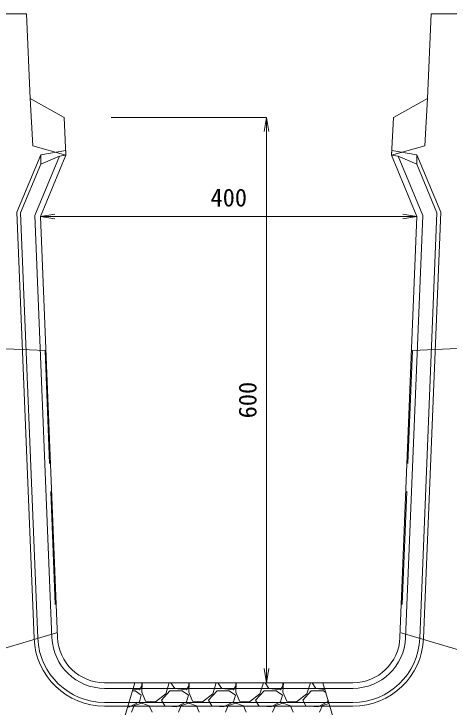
# Model space of a CAD drawing. Units: millimetres at full size, sheet at 1:20. Extents: x 0 to 23340, y -4498 to 8520.
# Drawn here: x 12464 to 12927, y 7055 to 7791 of the extents above; entities that cross this region are included whole.
import ezdxf
from ezdxf.enums import TextEntityAlignment as Align

# ---------------------------------------------------------------- set-up
doc = ezdxf.new("R2010")
doc.units = ezdxf.units.MM
doc.header["$LTSCALE"] = 20
doc.linetypes.add('DASHED', pattern=[7.5, 6, -1.5])
for name, color, linetype, lineweight in [('HOLE', 7, 'DASHED', 13), ('KIJUN', 5, 'Continuous', 5), ('SUNPO', 3, 'Continuous', 13), ('ﾊｯﾁﾝｸﾞ', 7, 'Continuous', 5)]:
    doc.layers.add(name, color=color, linetype=linetype, lineweight=lineweight)
doc.styles.add('ＭＳ ゴシック', font='')
doc.styles.get('ＭＳ ゴシック').set_extended_font_data('MS Gothic')

# ---------------------------------------------------------------- blocks, each defined once
blk = doc.blocks.new('open_arrow')
at = {"color": 0, "linetype": 'Continuous', "lineweight": -2}
blk.add_lwpolyline([(7.5, 1.25), (0, 0), (7.5, -1.25)], dxfattribs=at)

msp = doc.modelspace()

# ---------------------------------------------------------------- linework, layer by layer
at = {"layer": 'HOLE'}
for points in [[(12427.48, 7436.92), (12497.23, 7433.93), (12509.34, 7134.18), (12427.48, 7109.81)], [(12957.48, 7436.92), (12887.74, 7433.93), (12875.63, 7134.18), (12957.48, 7109.81)]]:
    msp.add_lwpolyline(points, dxfattribs=at)
msp.add_lwpolyline([(12592.48, 7081.2), (12792.48, 7081.2), (12817.48, 6996.2), (12567.48, 6996.2)], close=True, dxfattribs=at)
at = {"layer": 'KIJUN'}
for p, q in [((12512.49, 7640), (12519.48, 7641.2)), ((12872.48, 7640), (12865.48, 7641.2)), ((12471.32, 7579.98), (12489.56, 7128.33)), ((12824.46, 7081.2), (12560.51, 7081.2)), ((12824.46, 7075.2), (12560.51, 7075.2)), ((12560.51, 7060.2), (12824.46, 7060.2)), ((12560.51, 7056.2), (12824.46, 7056.2))]:
    msp.add_line(p, q, dxfattribs=at)
at = {"layer": 'KIJUN', "color": 7, "lineweight": 13}
msp.add_line((12824.46, 7081.2), (12560.51, 7081.2), dxfattribs=at)
for points in [[(12481.48, 7701.2), (12477.48, 7791.2), (12430.48, 7791.2), (12427.48, 7788.2), (12427.48, 7016.2), (12447.48, 6996.2), (12937.48, 6996.2), (12957.48, 7016.2), (12957.48, 7788.2), (12954.48, 7791.2), (12907.48, 7791.2), (12903.48, 7701.2), (12867.48, 7681.2), (12865.48, 7641.2), (12892.48, 7576.2), (12874.42, 7129.18)], [(12510.55, 7129.18), (12492.48, 7576.2), (12519.48, 7641.2), (12517.48, 7681.2), (12481.48, 7701.2)]]:
    msp.add_lwpolyline(points, dxfattribs=at)
at = {"layer": 'KIJUN', "color": 7, "linetype": 'DASHED', "lineweight": 13}
for points in [[(12519.48, 7641.2), (12484.15, 7651.2), (12481.48, 7701.2)], [(12865.48, 7641.2), (12900.82, 7651.2), (12903.48, 7701.2)]]:
    msp.add_lwpolyline(points, dxfattribs=at)
at = {"layer": 'KIJUN'}
for points in [[(12492.61, 7641.66), (12467.28, 7580.7), (12485.57, 7128.17)], [(12504.55, 7128.94), (12486.44, 7577.28), (12512.49, 7640), (12492.73, 7631.53), (12471.32, 7579.98)], [(12510.55, 7129.18), (12492.48, 7576.2), (12519.48, 7641.2), (12519.23, 7646.23), (12492.61, 7641.66), (12492.73, 7631.53)], [(12892.24, 7631.53), (12892.36, 7641.66), (12865.74, 7646.23), (12865.48, 7641.2), (12892.48, 7576.2), (12874.42, 7129.18)], [(12895.41, 7128.33), (12913.65, 7579.98), (12892.24, 7631.53), (12872.48, 7640), (12898.53, 7577.28), (12880.42, 7128.94)], [(12899.4, 7128.17), (12917.69, 7580.7), (12892.36, 7641.66)]]:
    msp.add_lwpolyline(points, dxfattribs=at)
for centre, radius, start, end in [((12560.51, 7131.2), 75, 182.31372, 270), ((12560.51, 7131.2), 71, 182.31372, 270), ((12560.51, 7131.2), 56, 182.31372, 270), ((12560.51, 7131.2), 50, 182.31372, 270), ((12824.46, 7131.2), 50, 270, 357.68628), ((12824.46, 7131.2), 56, 270, 357.68628), ((12824.46, 7131.2), 71, 270, 357.68628), ((12824.46, 7131.2), 75, 270, 357.68628)]:
    msp.add_arc(centre, radius, start, end, dxfattribs=at)
at = {"layer": 'KIJUN', "color": 7, "lineweight": 13}
for centre, start, end in [((12560.51, 7131.2), 182.31372, 270), ((12824.46, 7131.2), 270, 357.68628)]:
    msp.add_arc(centre, 50, start, end, dxfattribs=at)
at = {"layer": 'SUNPO'}
for p, q in [((12567.48, 7681.2), (12732.42, 7681.2)), ((12732.42, 7681.2), (12732.42, 7081.2)), ((12492.48, 7576.2), (12892.48, 7576.2)), ((12732.42, 7081.2), (12742.48, 7081.2))]:
    msp.add_line(p, q, dxfattribs=at)
at = {"layer": 'ﾊｯﾁﾝｸﾞ'}
for p, q in [((12600, 7081), (12599.78, 7081.2)), ((12600.49, 7081.2), (12600, 7071)), ((12600, 7078), (12600, 7081)), ((12625.5, 7069.5), (12629.24, 7081.2)), ((12631.2, 7081.2), (12631, 7081)), ((12631, 7081), (12635, 7075)), ((12650, 7081), (12649.78, 7081.2)), ((12650.49, 7081.2), (12650, 7071)), ((12650, 7078), (12650, 7081)), ((12675.5, 7069.5), (12679.24, 7081.2)), ((12681.2, 7081.2), (12681, 7081)), ((12681, 7081), (12685, 7075)), ((12700, 7081), (12699.78, 7081.2)), ((12700.49, 7081.2), (12700, 7071)), ((12700, 7078), (12700, 7081)), ((12725.5, 7069.5), (12729.24, 7081.2)), ((12731.2, 7081.2), (12731, 7081)), ((12731, 7081), (12735, 7075)), ((12750, 7081), (12749.78, 7081.2)), ((12750.49, 7081.2), (12750, 7071)), ((12750, 7078), (12750, 7081)), ((12775.5, 7069.5), (12779.24, 7081.2)), ((12781.2, 7081.2), (12781, 7081)), ((12781, 7081), (12785, 7075)), ((12589.93, 7072.5), (12593, 7072.5)), ((12590.47, 7074.34), (12597.5, 7073.5)), ((12593, 7072.5), (12599.5, 7068)), ((12597.5, 7073.5), (12600, 7078)), ((12621, 7062.5), (12630, 7072.5)), ((12630, 7072.5), (12643, 7072.5)), ((12635, 7075), (12647.5, 7073.5)), ((12643, 7072.5), (12649.5, 7068)), ((12647.5, 7073.5), (12650, 7078)), ((12671, 7062.5), (12680, 7072.5)), ((12680, 7072.5), (12693, 7072.5)), ((12685, 7075), (12697.5, 7073.5)), ((12693, 7072.5), (12699.5, 7068)), ((12697.5, 7073.5), (12700, 7078)), ((12721, 7062.5), (12730, 7072.5)), ((12730, 7072.5), (12743, 7072.5)), ((12735, 7075), (12747.5, 7073.5)), ((12743, 7072.5), (12749.5, 7068)), ((12747.5, 7073.5), (12750, 7078)), ((12771, 7062.5), (12780, 7072.5)), ((12780, 7072.5), (12793, 7072.5)), ((12785, 7075), (12794.65, 7073.84)), ((12793, 7072.5), (12795.56, 7070.72)), ((12599.5, 7068), (12597.5, 7061)), ((12600, 7071), (12604, 7061.5)), ((12614.5, 7061), (12625.5, 7069.5)), ((12649.5, 7068), (12647.5, 7061)), ((12650, 7071), (12654, 7061.5)), ((12664.5, 7061), (12675.5, 7069.5)), ((12699.5, 7068), (12697.5, 7061)), ((12700, 7071), (12704, 7061.5)), ((12714.5, 7061), (12725.5, 7069.5)), ((12749.5, 7068), (12747.5, 7061)), ((12750, 7071), (12754, 7061.5)), ((12764.5, 7061), (12775.5, 7069.5)), ((12597.5, 7061), (12587, 7055.5)), ((12592, 7057), (12600, 7059.5)), ((12600, 7059.5), (12608, 7056.5)), ((12604, 7061.5), (12614.5, 7061)), ((12624.5, 7056.5), (12621, 7062.5)), ((12647.5, 7061), (12637, 7055.5)), ((12642, 7057), (12650, 7059.5)), ((12650, 7059.5), (12658, 7056.5)), ((12654, 7061.5), (12664.5, 7061)), ((12674.5, 7056.5), (12671, 7062.5)), ((12697.5, 7061), (12687, 7055.5)), ((12692, 7057), (12700, 7059.5)), ((12700, 7059.5), (12708, 7056.5)), ((12704, 7061.5), (12714.5, 7061)), ((12724.5, 7056.5), (12721, 7062.5)), ((12747.5, 7061), (12737, 7055.5)), ((12742, 7057), (12750, 7059.5)), ((12750, 7059.5), (12758, 7056.5)), ((12754, 7061.5), (12764.5, 7061)), ((12774.5, 7056.5), (12771, 7062.5)), ((12797.5, 7061), (12787, 7055.5)), ((12792, 7057), (12798.96, 7059.18)), ((12797.96, 7062.6), (12797.5, 7061)), ((12587, 7055.5), (12584.97, 7055.66)), ((12589, 7050), (12592, 7057)), ((12608, 7056.5), (12611, 7050)), ((12637, 7055.5), (12624.5, 7056.5)), ((12639, 7050), (12642, 7057)), ((12658, 7056.5), (12661, 7050)), ((12687, 7055.5), (12674.5, 7056.5)), ((12689, 7050), (12692, 7057)), ((12708, 7056.5), (12711, 7050)), ((12737, 7055.5), (12724.5, 7056.5)), ((12739, 7050), (12742, 7057)), ((12758, 7056.5), (12761, 7050)), ((12787, 7055.5), (12774.5, 7056.5)), ((12789, 7050), (12792, 7057))]:
    msp.add_line(p, q, dxfattribs=at)

# ---------------------------------------------------------------- block references
at = {"layer": 'SUNPO', "xscale": 2, "yscale": 2}
for p, rotation in [((12732.42, 7681.2), 270), ((12892.48, 7576.2), 180), ((12732.42, 7081.2), 90)]:
    msp.add_blockref('open_arrow', p, dxfattribs=dict(at, rotation=rotation))
msp.add_blockref('open_arrow', (12492.48, 7576.2), dxfattribs=at)

# ---------------------------------------------------------------- texts
at = {"layer": 'SUNPO', "style": 'ＭＳ ゴシック'}
msp.add_text('400', height=18.99, dxfattribs=at).set_placement((12692.48, 7596.2), align=Align.MIDDLE_CENTER)
msp.add_text('600', height=18.99, rotation=90, dxfattribs=at).set_placement((12712.42, 7381.2), align=Align.MIDDLE_CENTER)

doc.saveas('drawing.dxf')
